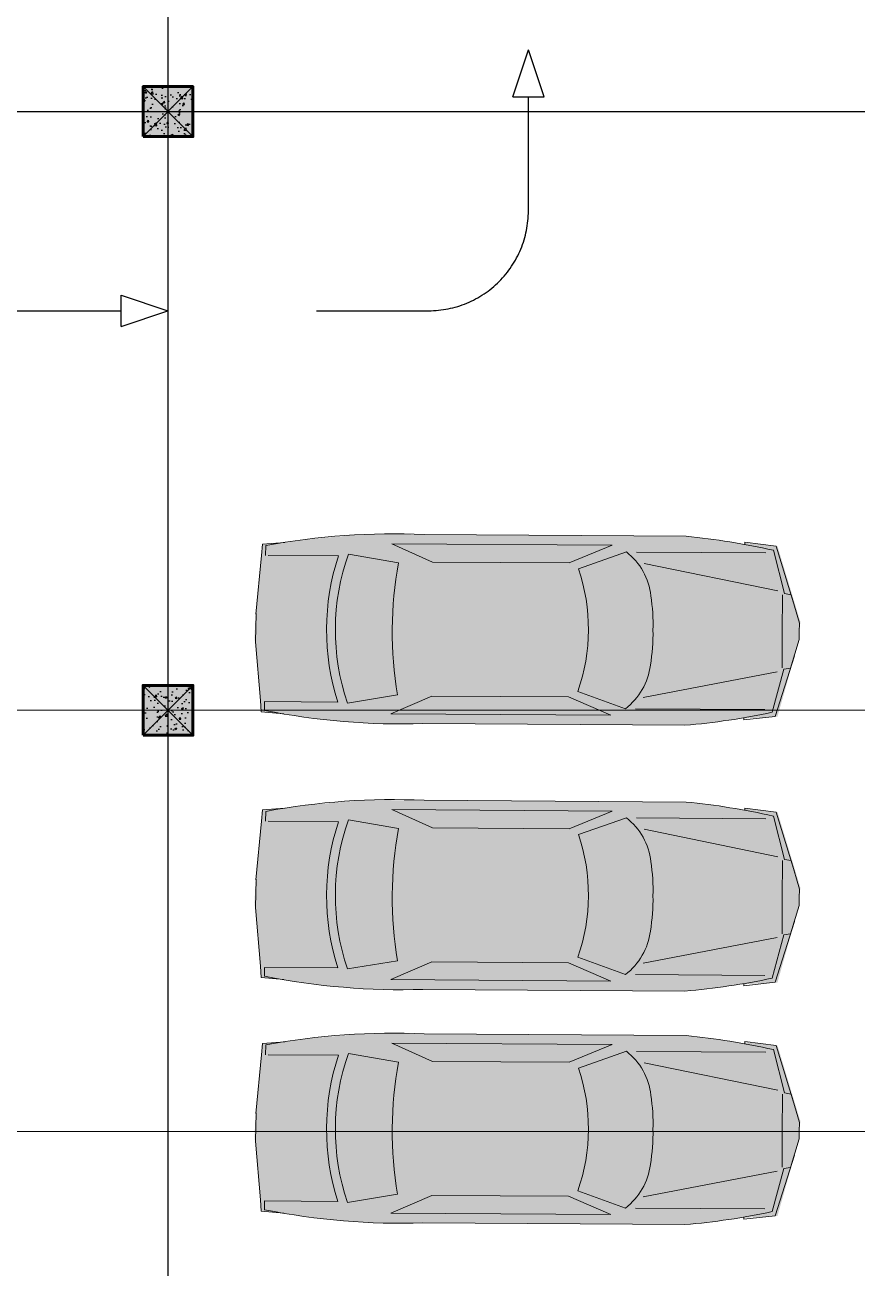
# Model space of a CAD drawing. Header units: feet. Extents: x 109753 to 150441, y 47761 to 75080.
# Drawn here: x 125487.7 to 125788, y 50711.4 to 51160.2 of the extents above; entities that cross this region are included whole.
import ezdxf

# ---------------------------------------------------------------- set-up
doc = ezdxf.new("R2010")
doc.units = ezdxf.units.FT
doc.header["$LTSCALE"] = 50
doc.header["$MEASUREMENT"] = 0
for name, pattern in [('( Hidden )', [0.375, 0.25, -0.125]), ('ACAD_ISO04W100', [30, 24, -3, 0, -3]), ('CENTER', [2, 1.25, -0.25, 0.25, -0.25])]:
    doc.linetypes.add(name, pattern=pattern)
for name, color, linetype, lineweight in [('CENTRELINE', 146, 'CENTER', 18), ('COLUMN', 16, 'Continuous', 40), ('LK-VEHC-013M', 13, 'Continuous', 5), ('LK-VEHC-025M', 1, 'Continuous', 5), ('LK-VEHC-COLR', 7, 'Continuous', 5), ('WALL', 1, 'Continuous', 60)]:
    doc.layers.add(name, color=color, linetype=linetype, lineweight=lineweight)
doc.layers.add('HACTH', color=251, linetype='Continuous')

# ---------------------------------------------------------------- blocks, each defined once
blk = doc.blocks.new('A$C35269619')
blk.add_line((-5.67, 20.59), (5.67, 20.59))
for points in [[(-5.67, 20.59), (0, 37.53)], [(5.67, 20.59), (0, 37.53)]]:
    blk.add_lwpolyline(points)
at = {"linetype": '( Hidden )', "ltscale": 20}
blk.add_lwpolyline([(-76.45, -56.59), (-36, -56.59, 0.414214), (0, -20.59), (0, 20.59)], format="xyb", dxfattribs=at)
blk = doc.blocks.new('*U559')
at = {"layer": 'LK-VEHC-COLR', "true_color": 0x005194, "transparency": 33554508}
h = blk.add_hatch(color=154, dxfattribs=at)
h.dxf.hatch_style = 1
h.paths.add_polyline_path([(-25.75, 34.92), (-42.27, 35.02, 0.01431), (-56.79, 34.23), (-64.04, 33.51, 0.013597), (-77.72, 31.6), (-79.58, 31.45), (-85.33, 30.81), (-85.64, 26.8), (-85.66, 26.6), (-85.66, 25.71), (-87.99, 3.51), (-87.6, -5.84), (-85.27, -28.44), (-85.27, -30.78), (-77.72, -31.37, 0.007043), (-70.65, -32.46), (-49.73, -34.49, 0.003654), (-46.02, -34.67), (70.9, -34.67, 0.00525), (76.22, -34.13), (79.09, -33.79, 0.013131), (92.31, -31.81), (92.31, -32.33), (93.44, -32.33), (104.35, -31.17), (112.91, -3.51), (112.52, 3.12), (104.73, 31.55), (92.31, 32.29), (92.31, 32.03, 0.02146), (70.66, 34.92)])
h.paths.add_polyline_path([(27.69, -24.56), (43.41, -31.2), (-37.63, -31.2), (-22.61, -24.56)], flags=16)
h.paths.add_polyline_path([(31.19, 22.69), (48.71, 28.97, -0.203785), (57.82, 12.9, -0.046706), (58.69, -0.02, -0.046253), (57.82, -12.68, -0.203785), (48.71, -28.75), (31.16, -22.45, 0.165989)], flags=16)
h.paths.add_polyline_path([(-22.61, 24.78), (-37.63, 31.42), (43.41, 31.42), (27.69, 24.78)], flags=16)
h.paths.add_polyline_path([(-35.18, -24.21), (-53.58, -27.33, -0.169378), (-53.6, 27.56), (-35.18, 24.43, 0.086272)], flags=16)
h.paths.add_polyline_path([(109.41, -13.38), (109.95, -11.63), (109.43, -13.37)], flags=16)
at = {"layer": 'LK-VEHC-COLR', "true_color": 0x848589, "transparency": 33554508}
h = blk.add_hatch(color=252, dxfattribs=at)
h.dxf.hatch_style = 1
h.paths.add_polyline_path([(-35.18, 24.43), (-53.6, 27.56, 0.169378), (-53.58, -27.33), (-35.18, -24.21, -0.086272)])
at = {"layer": 'LK-VEHC-COLR', "true_color": 0x5c5d60, "transparency": 33554508}
h = blk.add_hatch(color=251, dxfattribs=at)
h.dxf.hatch_style = 1
h.paths.add_polyline_path([(27.69, 24.78), (43.41, 31.42), (-37.63, 31.42), (-22.61, 24.78)])
at = {"layer": 'LK-VEHC-COLR', "true_color": 0x848589, "transparency": 33554508}
h = blk.add_hatch(color=252, dxfattribs=at)
h.dxf.hatch_style = 1
h.paths.add_polyline_path([(31.16, -22.45), (48.71, -28.75, 0.203785), (57.82, -12.68, 0.046253), (58.69, -0.02, 0.046706), (57.82, 12.9, 0.203785), (48.71, 28.97), (31.19, 22.69, -0.165989)])
at = {"layer": 'LK-VEHC-COLR', "true_color": 0x5c5d60, "transparency": 33554508}
h = blk.add_hatch(color=251, dxfattribs=at)
h.dxf.hatch_style = 1
h.paths.add_polyline_path([(43.41, -31.2), (27.69, -24.56), (-22.61, -24.56), (-37.63, -31.2)])
at = {"layer": 'LK-VEHC-013M', "transparency": 33554516}
for p, q in [((92.31, 32.82), (103.84, 31.42)), ((92.31, 32.12), (92.31, 32.82)), ((-85.32, 31), (-85.64, 26.8)), ((-77.01, 31.65), (-85.32, 31)), ((-53.6, 27.56), (-35.18, 24.43)), ((-37.63, 31.42), (43.41, 31.42)), ((-22.61, 24.78), (-37.63, 31.42)), ((43.41, 31.42), (27.69, 24.78)), ((31.18, 22.69), (48.71, 28.97)), ((52.49, 28.98), (100, 28.98)), ((103.84, 31.42), (110.83, 9.06)), ((-85.64, 26.8), (-87.58, 5.23)), ((-84.09, 27.22), (-57.15, 27.22)), ((27.69, 24.78), (-22.61, 24.78)), ((55.29, 24.78), (104.54, 15)), ((106.29, 13.6), (106.29, -0.38)), ((-87.58, 5.23), (-87.47, -5.26)), ((106.29, -13.37), (106.29, 0.61)), ((-85.64, -26.57), (-87.58, -5)), ((103.84, -31.2), (110.83, -8.83)), ((55.29, -24.56), (104.54, -14.77)), ((31.16, -22.45), (48.71, -28.75)), ((-85.32, -30.78), (-85.64, -26.57)), ((-83.15, -26.59), (-57.26, -26.59)), ((-53.58, -27.33), (-35.18, -24.21)), ((-22.61, -24.56), (-37.63, -31.2)), ((27.69, -24.56), (-22.61, -24.56)), ((43.41, -31.2), (27.69, -24.56)), ((-77.01, -31.43), (-85.32, -30.78)), ((-37.63, -31.2), (43.41, -31.2)), ((52.49, -28.75), (100, -28.75)), ((92.31, -32.6), (103.84, -31.2)), ((92.31, -31.9), (92.31, -32.6))]:
    blk.add_line(p, q, dxfattribs=at)
for centre, radius, start, end in [((25.11, 0.14), 83.35, 160.7943, 199.2478), ((34.37, 10.23), 23.6, 6.5115, 52.5847), ((25.11, 0.14), 86.6, 161.7795, 197.9812), ((104.72, 0.11), 142.01, 170.1384, 189.8616), ((-34.94, 0.17), 69.86, 341.1078, 18.806), ((-10.76, 1.76), 69.48, 358.53, 9.2265), ((-10.03, -1.62), 68.74, 350.7455, 1.3383), ((34.37, -10), 23.6, 307.4153, 353.4885)]:
    blk.add_arc(centre, radius, start, end, dxfattribs=at)
at = {"layer": 'LK-VEHC-025M', "transparency": 33554516}
for p, q in [((-25.75, 34.92), (70.66, 34.92)), ((-84.09, 27.22), (-84.09, 30.44)), ((102.81, 29.94), (106.97, 14.01)), ((106.97, 14.01), (109.43, 13.6)), ((109.43, 13.6), (112.57, 3.11)), ((112.57, 3.11), (112.57, -0.03)), ((112.57, -2.89), (112.57, 0.26)), ((109.43, -13.37), (112.57, -2.89)), ((106.97, -13.78), (109.43, -13.37)), ((102.81, -29.72), (106.97, -13.78)), ((-84.09, -26.65), (-84.09, -30.22)), ((-25.75, -34.69), (70.66, -34.69))]:
    blk.add_line(p, q, dxfattribs=at)
for centre, radius, start, end in [((-35.61, -218.98), 254.09, 87.7761, 100.9982), ((47.89, -218.7), 254.64, 77.5429, 84.8697), ((-35.61, 219.2), 254.09, 259.0018, 272.2239), ((47.89, 218.93), 254.64, 275.1303, 282.4571)]:
    blk.add_arc(centre, radius, start, end, dxfattribs=at)
blk = doc.blocks.new('A$Cb5c74cea')
at = {"true_color": 0xffffff, "transparency": 33554687}
h = blk.add_hatch(color=7, dxfattribs=at)
h.dxf.hatch_style = 1
h.paths.add_polyline_path([(-9, -9), (9, -9), (9, 9), (-9, 9)])
at = {"layer": 'HACTH', "transparency": 33554623}
h = blk.add_hatch(dxfattribs=at)
h.set_pattern_fill('AR-CONC', color=256)
h.set_pattern_definition([(50, (-126497.0296, -50480.552), (7.17260183, -0.62752135), [0.75, -8.25]), (355, (-126497.03, -50480.552), (-1.38751334, 7.52192134), [0.6, -6.6]), (100.4514445, (-126496.432, -50480.604), (5.78508847, 6.8943999), [0.63740192, -7.01142112]), (46.1842, (-126497.03, -50478.552), (10.6724133, -1.6551928), [1.125, -12.375]), (96.6356355, (-126496.14, -50478.69), (9.34661946, 9.741186), [0.9561034, -10.5171376]), (351.184164, (-126497.03, -50478.552), (9.34661945, 9.741186), [0.9, -9.9]), (21, (-126496.0296, -50479.052), (5.96907052, -4.0261889), [0.75, -8.25]), (326, (-126496.03, -50479.052), (2.4331533, 7.25150045), [0.6, -6.6]), (71.451445, (-126495.532, -50479.387), (8.40222377, 3.22531153), [0.6374019, -7.01142112]), (37.5, (-126497.0296, -50480.5518), (0.121598553, 3.32893854), [0, -6.52, 0, -6.7, 0, -6.625]), (7.5, (-126497.0296, -50480.5518), (2.63069537, 3.94411712), [0, -3.82, 0, -6.37, 0, -2.525]), (327.5, (-126499.2596, -50480.5518), (5.33822436, -0.225548717), [0, -2.5, 0, -7.8, 0, -10.35]), (317.5, (-126500.2596, -50480.5518), (5.8318617, 1.00104982), [0, -3.25, 0, -5.18, 0, -7.35])])
h.paths.add_polyline_path([(-9, -9), (9, -9), (9, 9), (-9, 9)])
at = {"layer": 'COLUMN'}
blk.add_lwpolyline([(-9, -9), (9, -9), (9, 9), (-9, 9)], close=True, dxfattribs=at)
at = {"layer": 'Defpoints', "color": 18, "true_color": 0x000000}
for p, q in [((-9, -9), (9, 9)), ((-9, 9), (9, -9))]:
    blk.add_line(p, q, dxfattribs=at)

msp = doc.modelspace()

# ---------------------------------------------------------------- linework, layer by layer
at = {"linetype": 'ACAD_ISO04W100', "ltscale": 3}
for p, q in [((125539.33, 50387.72), (125539.33, 51546.66)), ((124950.06, 51128.91), (126163.33, 51128.91))]:
    msp.add_line(p, q, dxfattribs=at)
at = {"layer": 'CENTRELINE', "ltscale": 35}
msp.add_line((124950.06, 50912.79), (126163.33, 50912.79), dxfattribs=at)
msp.add_lwpolyline([(125963.67, 50760.73), (125136.66, 50760.73), (125136.66, 50387.7)], dxfattribs=at)
at = {"layer": 'WALL'}
for points in [[(125530.33, 51119.91), (125548.33, 51119.91), (125548.33, 51137.91), (125530.33, 51137.91)], [(125530.33, 50903.79), (125548.33, 50903.79), (125548.33, 50921.79), (125530.33, 50921.79)]]:
    msp.add_lwpolyline(points, close=True, dxfattribs=at)

# ---------------------------------------------------------------- block references
for name, p in [('A$C35269619', (125669.37, 51113.62)), ('A$Cb5c74cea', (125539.33, 51128.91)), ('A$Cb5c74cea', (125539.33, 50912.79))]:
    msp.add_blockref(name, p)
at = {"xscale": -1, "rotation": 270}
msp.add_blockref('A$C35269619', (125501.77, 51057.02), dxfattribs=at)
at = {"ltscale": 0.1, "transparency": 33554534, "yscale": 0.9802004874832553, "zscale": 0.9802004874832551, "rotation": 179.6285220400013}
for p, xscale in [((125656.79, 50942.08), -0.9802004874832533), ((125656.79, 50846.14), -0.9802004874832534), ((125656.79, 50761.84), -0.9802004874832533)]:
    msp.add_blockref('*U559', p, dxfattribs=dict(at, xscale=xscale))

doc.saveas('drawing.dxf')
